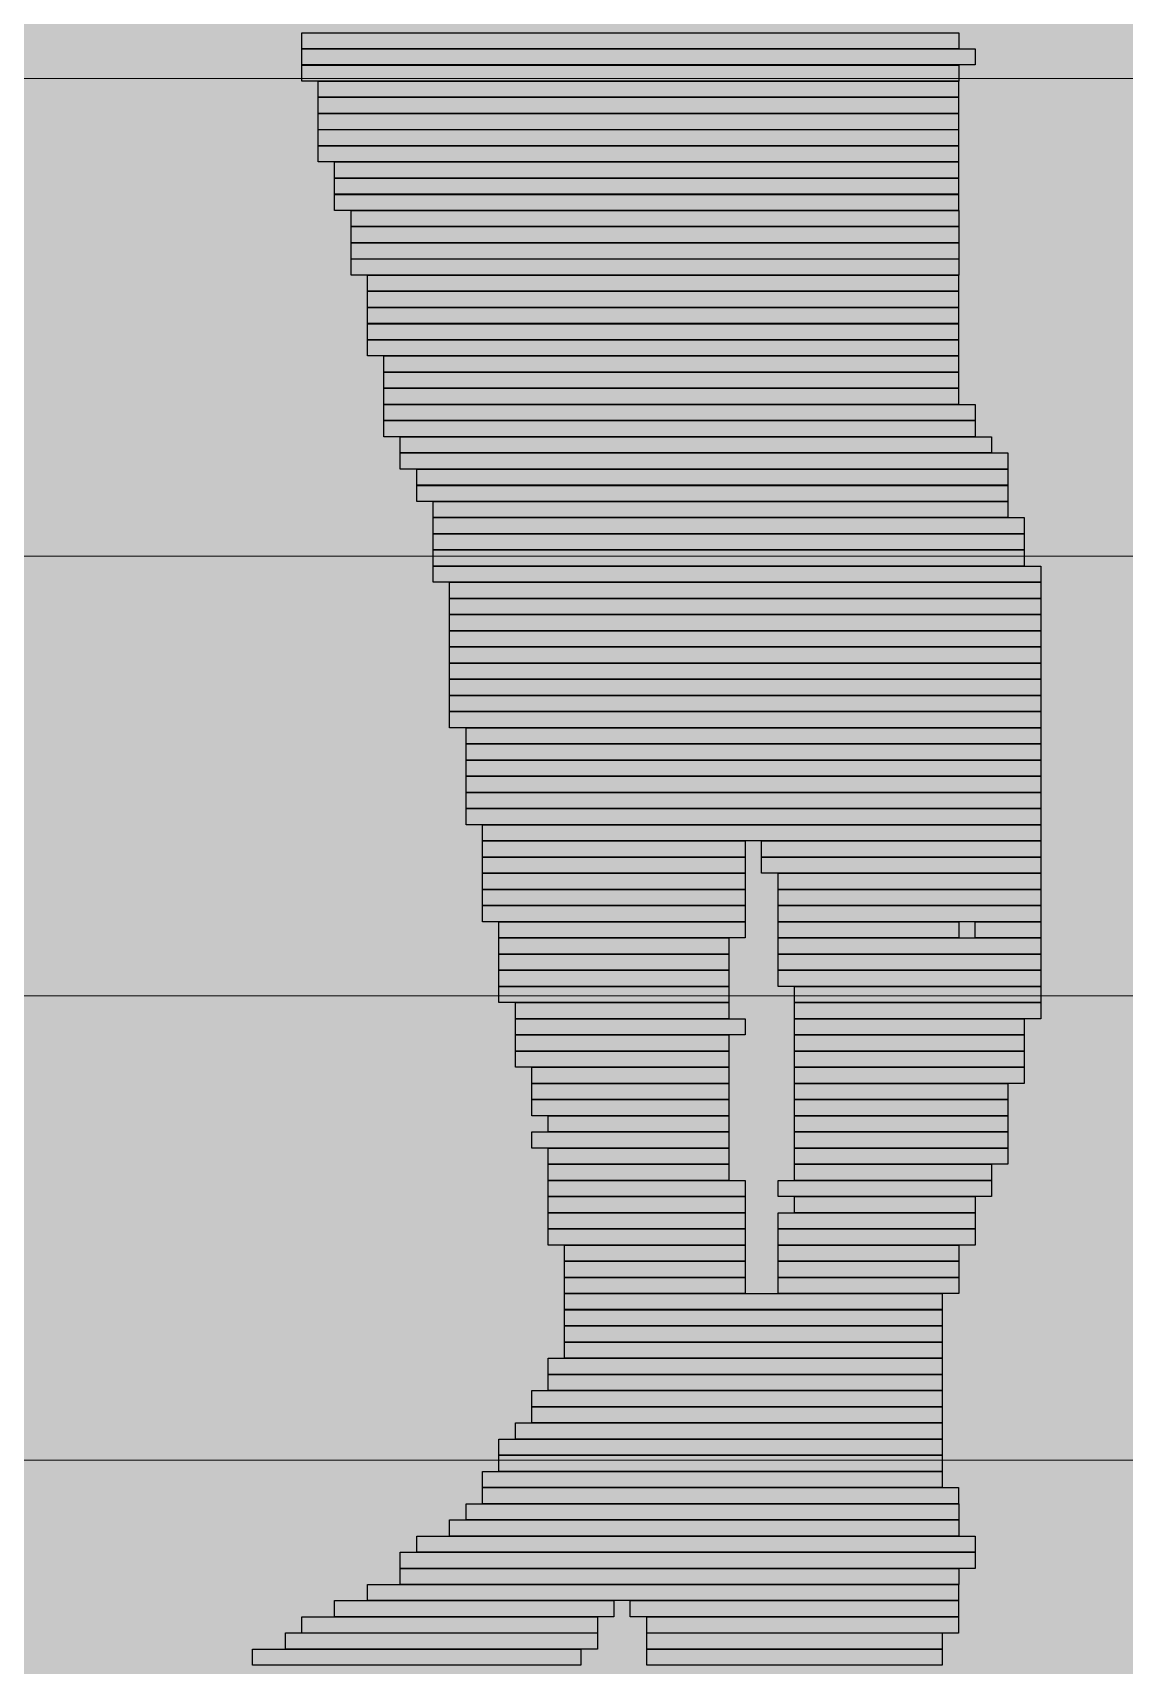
# Model space of a CAD drawing. Header units: millimetres. Extents: x 1 to 41669, y 1850 to 28527.
# Drawn here: x 14500 to 14926, y 9014 to 9651 of the extents above; entities that cross this region are included whole.
import ezdxf

# ---------------------------------------------------------------- set-up
doc = ezdxf.new("R2010")
doc.units = ezdxf.units.MM
doc.header["$LTSCALE"] = 50
for name, color, linetype in [('00_Wand_Bestand', 7, 'Continuous'), ('01_Daemmung_neu', 9, 'Continuous'), ('06_Linien_fein', 3, 'Continuous')]:
    doc.layers.add(name, color=color, linetype=linetype)

msp = doc.modelspace()

# ---------------------------------------------------------------- hatches: boundary and pattern name
at = {"layer": '00_Wand_Bestand'}
for points in [[(14605.25, 9651.14), (14861.73, 9651.14), (14861.73, 9644.84), (14605.25, 9644.84)], [(14605.25, 9644.86), (14868.14, 9644.86), (14868.14, 9638.52), (14605.25, 9638.52)], [(14605.25, 9638.51), (14861.73, 9638.51), (14861.73, 9632.21), (14605.25, 9632.21)], [(14611.63, 9632.23), (14861.71, 9632.23), (14861.71, 9625.93), (14611.63, 9625.93)], [(14611.63, 9625.92), (14861.71, 9625.92), (14861.71, 9619.62), (14611.63, 9619.62)], [(14611.63, 9619.6), (14861.71, 9619.6), (14861.71, 9613.27), (14611.63, 9613.27)], [(14611.63, 9613.29), (14861.71, 9613.29), (14861.71, 9606.99), (14611.63, 9606.99)], [(14611.63, 9606.97), (14861.71, 9606.97), (14861.71, 9600.67), (14611.63, 9600.67)], [(14618.05, 9600.66), (14861.72, 9600.66), (14861.72, 9594.36), (14618.05, 9594.36)], [(14618.05, 9594.38), (14861.72, 9594.38), (14861.72, 9588.04), (14618.05, 9588.04)], [(14618.05, 9588.03), (14861.72, 9588.03), (14861.72, 9581.73), (14618.05, 9581.73)], [(14624.47, 9581.75), (14861.73, 9581.75), (14861.73, 9575.45), (14624.47, 9575.45)], [(14624.47, 9575.43), (14861.73, 9575.43), (14861.73, 9569.13), (14624.47, 9569.13)], [(14624.47, 9569.12), (14861.73, 9569.12), (14861.73, 9562.78), (14624.47, 9562.78)], [(14624.47, 9562.8), (14861.73, 9562.8), (14861.73, 9556.5), (14624.47, 9556.5)], [(14630.86, 9556.49), (14861.71, 9556.49), (14861.71, 9550.19), (14630.86, 9550.19)], [(14630.86, 9550.21), (14861.71, 9550.21), (14861.71, 9543.87), (14630.86, 9543.87)], [(14630.86, 9543.86), (14861.71, 9543.86), (14861.71, 9537.56), (14630.86, 9537.56)], [(14630.86, 9537.54), (14861.71, 9537.54), (14861.71, 9531.24), (14630.86, 9531.24)], [(14630.86, 9531.26), (14861.71, 9531.26), (14861.71, 9524.96), (14630.86, 9524.96)], [(14637.28, 9524.95), (14861.72, 9524.95), (14861.72, 9518.62), (14637.28, 9518.62)], [(14637.28, 9518.6), (14861.72, 9518.6), (14861.72, 9512.3), (14637.28, 9512.3)], [(14637.28, 9512.32), (14861.72, 9512.32), (14861.72, 9506.02), (14637.28, 9506.02)], [(14637.28, 9506.01), (14868.13, 9506.01), (14868.13, 9499.71), (14637.28, 9499.71)], [(14637.28, 9499.73), (14868.13, 9499.73), (14868.13, 9493.39), (14637.28, 9493.39)], [(14643.7, 9493.38), (14874.55, 9493.38), (14874.55, 9487.08), (14643.7, 9487.08)], [(14643.7, 9487.06), (14880.96, 9487.06), (14880.96, 9480.76), (14643.7, 9480.76)], [(14650.09, 9480.78), (14880.94, 9480.78), (14880.94, 9474.45), (14650.09, 9474.45)], [(14650.09, 9474.43), (14880.94, 9474.43), (14880.94, 9468.13), (14650.09, 9468.13)], [(14656.51, 9468.15), (14880.95, 9468.15), (14880.95, 9461.85), (14656.51, 9461.85)], [(14656.51, 9461.84), (14887.36, 9461.84), (14887.36, 9455.54), (14656.51, 9455.54)], [(14656.51, 9455.52), (14887.36, 9455.52), (14887.36, 9449.19), (14656.51, 9449.19)], [(14656.51, 9449.21), (14887.36, 9449.21), (14887.36, 9442.91), (14656.51, 9442.91)], [(14656.51, 9442.89), (14893.8, 9442.89), (14893.8, 9436.59), (14656.51, 9436.59)], [(14662.96, 9436.61), (14893.81, 9436.61), (14893.81, 9430.31), (14662.96, 9430.31)], [(14662.96, 9430.3), (14893.81, 9430.3), (14893.81, 9423.96), (14662.96, 9423.96)], [(14662.96, 9423.95), (14893.81, 9423.95), (14893.81, 9417.65), (14662.96, 9417.65)], [(14662.96, 9417.67), (14893.81, 9417.67), (14893.81, 9411.37), (14662.96, 9411.37)], [(14662.96, 9411.36), (14893.81, 9411.36), (14893.81, 9405.02), (14662.96, 9405.02)], [(14662.96, 9405.01), (14893.81, 9405.01), (14893.81, 9398.7), (14662.96, 9398.7)], [(14662.96, 9398.73), (14893.81, 9398.73), (14893.81, 9392.43), (14662.96, 9392.43)], [(14662.96, 9392.41), (14893.81, 9392.41), (14893.81, 9386.11), (14662.96, 9386.11)], [(14662.96, 9386.13), (14893.81, 9386.13), (14893.81, 9379.8), (14662.96, 9379.8)], [(14669.38, 9379.78), (14893.82, 9379.78), (14893.82, 9373.48), (14669.38, 9373.48)], [(14669.38, 9373.47), (14893.82, 9373.47), (14893.82, 9367.17), (14669.38, 9367.17)], [(14669.38, 9367.19), (14893.82, 9367.19), (14893.82, 9360.89), (14669.38, 9360.89)], [(14669.38, 9360.88), (14893.82, 9360.88), (14893.82, 9354.54), (14669.38, 9354.54)], [(14669.38, 9354.56), (14893.82, 9354.56), (14893.82, 9348.26), (14669.38, 9348.26)], [(14669.38, 9348.24), (14893.82, 9348.24), (14893.82, 9341.94), (14669.38, 9341.94)], [(14675.77, 9341.93), (14893.8, 9341.93), (14893.8, 9335.6), (14675.77, 9335.6)], [(14675.77, 9335.61), (14778.36, 9335.61), (14778.36, 9329.31), (14675.77, 9329.31)], [(14784.78, 9335.61), (14893.81, 9335.61), (14893.81, 9329.31), (14784.78, 9329.31)], [(14675.77, 9329.3), (14778.36, 9329.3), (14778.36, 9323), (14675.77, 9323)], [(14784.78, 9329.3), (14893.81, 9329.3), (14893.81, 9323), (14784.78, 9323)], [(14675.77, 9322.99), (14778.36, 9322.99), (14778.36, 9316.69), (14675.77, 9316.69)], [(14791.2, 9322.99), (14893.82, 9322.99), (14893.82, 9316.69), (14791.2, 9316.69)], [(14675.77, 9316.71), (14778.36, 9316.71), (14778.36, 9310.37), (14675.77, 9310.37)], [(14791.2, 9316.71), (14893.82, 9316.71), (14893.82, 9310.37), (14791.2, 9310.37)], [(14675.77, 9310.36), (14778.36, 9310.36), (14778.36, 9304.06), (14675.77, 9304.06)], [(14791.2, 9310.36), (14893.82, 9310.36), (14893.82, 9304.06), (14791.2, 9304.06)], [(14682.19, 9304.08), (14778.36, 9304.08), (14778.36, 9297.78), (14682.19, 9297.78)], [(14791.2, 9304.08), (14861.74, 9304.08), (14861.74, 9297.78), (14791.2, 9297.78)], [(14868.14, 9304.08), (14893.81, 9304.08), (14893.81, 9297.78), (14868.14, 9297.78)], [(14682.19, 9297.76), (14771.95, 9297.76), (14771.95, 9291.46), (14682.19, 9291.46)], [(14791.2, 9297.76), (14893.82, 9297.76), (14893.82, 9291.46), (14791.2, 9291.46)], [(14682.19, 9291.45), (14771.95, 9291.45), (14771.95, 9285.11), (14682.19, 9285.11)], [(14791.2, 9291.45), (14893.82, 9291.45), (14893.82, 9285.11), (14791.2, 9285.11)], [(14682.19, 9285.13), (14771.95, 9285.13), (14771.95, 9278.83), (14682.19, 9278.83)], [(14791.2, 9285.13), (14893.82, 9285.13), (14893.82, 9278.83), (14791.2, 9278.83)], [(14682.19, 9278.82), (14771.95, 9278.82), (14771.95, 9272.52), (14682.19, 9272.52)], [(14797.58, 9278.82), (14893.79, 9278.82), (14893.79, 9272.52), (14797.58, 9272.52)], [(14688.61, 9272.54), (14771.97, 9272.54), (14771.97, 9266.2), (14688.61, 9266.2)], [(14797.58, 9272.54), (14893.79, 9272.54), (14893.79, 9266.2), (14797.58, 9266.2)], [(14688.61, 9266.19), (14778.38, 9266.19), (14778.38, 9259.89), (14688.61, 9259.89)], [(14797.58, 9266.19), (14887.35, 9266.19), (14887.35, 9259.89), (14797.58, 9259.89)], [(14688.61, 9259.87), (14771.97, 9259.87), (14771.97, 9253.57), (14688.61, 9253.57)], [(14797.58, 9259.87), (14887.35, 9259.87), (14887.35, 9253.57), (14797.58, 9253.57)], [(14688.61, 9253.59), (14771.97, 9253.59), (14771.97, 9247.29), (14688.61, 9247.29)], [(14797.58, 9253.59), (14887.35, 9253.59), (14887.35, 9247.29), (14797.58, 9247.29)], [(14694.99, 9247.28), (14771.95, 9247.28), (14771.95, 9240.94), (14694.99, 9240.94)], [(14797.58, 9247.28), (14887.35, 9247.28), (14887.35, 9240.94), (14797.58, 9240.94)], [(14694.99, 9240.93), (14771.95, 9240.93), (14771.95, 9234.63), (14694.99, 9234.63)], [(14797.58, 9240.93), (14880.94, 9240.93), (14880.94, 9234.63), (14797.58, 9234.63)], [(14694.99, 9234.65), (14771.95, 9234.65), (14771.95, 9228.35), (14694.99, 9228.35)], [(14797.58, 9234.65), (14880.94, 9234.65), (14880.94, 9228.35), (14797.58, 9228.35)], [(14701.41, 9228.33), (14771.96, 9228.33), (14771.96, 9222.03), (14701.41, 9222.03)], [(14797.58, 9228.33), (14880.94, 9228.33), (14880.94, 9222.03), (14797.58, 9222.03)], [(14694.99, 9222.06), (14771.95, 9222.06), (14771.95, 9215.72), (14694.99, 9215.72)], [(14797.58, 9222.06), (14880.94, 9222.06), (14880.94, 9215.72), (14797.58, 9215.72)], [(14701.41, 9215.71), (14771.96, 9215.71), (14771.96, 9209.41), (14701.41, 9209.41)], [(14797.58, 9215.71), (14880.94, 9215.71), (14880.94, 9209.41), (14797.58, 9209.41)], [(14701.41, 9209.39), (14771.96, 9209.39), (14771.96, 9203.09), (14701.41, 9203.09)], [(14797.58, 9209.39), (14874.53, 9209.39), (14874.53, 9203.09), (14797.58, 9203.09)], [(14701.41, 9203.11), (14778.37, 9203.11), (14778.37, 9196.77), (14701.41, 9196.77)], [(14791.2, 9203.11), (14874.56, 9203.11), (14874.56, 9196.77), (14791.2, 9196.77)], [(14701.41, 9196.76), (14778.37, 9196.76), (14778.37, 9190.46), (14701.41, 9190.46)], [(14797.58, 9196.76), (14868.12, 9196.76), (14868.12, 9190.46), (14797.58, 9190.46)], [(14701.41, 9190.48), (14778.37, 9190.48), (14778.37, 9184.18), (14701.41, 9184.18)], [(14791.2, 9190.48), (14868.15, 9190.48), (14868.15, 9184.18), (14791.2, 9184.18)], [(14701.41, 9184.17), (14778.37, 9184.17), (14778.37, 9177.87), (14701.41, 9177.87)], [(14791.2, 9184.17), (14868.15, 9184.17), (14868.15, 9177.87), (14791.2, 9177.87)], [(14707.84, 9177.85), (14778.38, 9177.85), (14778.38, 9171.52), (14707.84, 9171.52)], [(14791.2, 9177.85), (14861.74, 9177.85), (14861.74, 9171.52), (14791.2, 9171.52)], [(14707.84, 9171.54), (14778.38, 9171.54), (14778.38, 9165.24), (14707.84, 9165.24)], [(14791.2, 9171.54), (14861.74, 9171.54), (14861.74, 9165.24), (14791.2, 9165.24)], [(14707.84, 9165.22), (14778.38, 9165.22), (14778.38, 9158.92), (14707.84, 9158.92)], [(14707.84, 9158.94), (14855.32, 9158.94), (14855.32, 9152.64), (14707.84, 9152.64)], [(14791.2, 9165.22), (14861.74, 9165.22), (14861.74, 9158.92), (14791.2, 9158.92)], [(14707.84, 9152.63), (14855.32, 9152.63), (14855.32, 9146.29), (14707.84, 9146.29)], [(14707.84, 9146.28), (14855.32, 9146.28), (14855.32, 9139.98), (14707.84, 9139.98)], [(14707.84, 9140), (14855.32, 9140), (14855.32, 9133.7), (14707.84, 9133.7)], [(14701.41, 9133.68), (14855.31, 9133.68), (14855.31, 9127.35), (14701.41, 9127.35)], [(14701.41, 9127.33), (14855.31, 9127.33), (14855.31, 9121.03), (14701.41, 9121.03)], [(14694.99, 9121.06), (14855.3, 9121.06), (14855.3, 9114.76), (14694.99, 9114.76)], [(14694.99, 9114.74), (14855.3, 9114.74), (14855.3, 9108.44), (14694.99, 9108.44)], [(14688.61, 9108.46), (14855.33, 9108.46), (14855.33, 9102.13), (14688.61, 9102.13)], [(14682.19, 9102.11), (14855.32, 9102.11), (14855.32, 9095.81), (14682.19, 9095.81)], [(14682.19, 9095.79), (14855.32, 9095.79), (14855.32, 9089.49), (14682.19, 9089.49)], [(14675.77, 9089.52), (14855.31, 9089.52), (14855.31, 9083.22), (14675.77, 9083.22)], [(14675.77, 9083.2), (14861.71, 9083.2), (14861.71, 9076.87), (14675.77, 9076.87)], [(14669.38, 9076.89), (14861.74, 9076.89), (14861.74, 9070.59), (14669.38, 9070.59)], [(14662.96, 9070.57), (14861.73, 9070.57), (14861.73, 9064.27), (14662.96, 9064.27)], [(14650.09, 9064.26), (14868.12, 9064.26), (14868.12, 9057.92), (14650.09, 9057.92)], [(14643.7, 9057.94), (14868.14, 9057.94), (14868.14, 9051.64), (14643.7, 9051.64)], [(14643.7, 9051.63), (14861.73, 9051.63), (14861.73, 9045.33), (14643.7, 9045.33)], [(14630.86, 9045.35), (14861.71, 9045.35), (14861.71, 9039.05), (14630.86, 9039.05)], [(14618.05, 9039.04), (14727.05, 9039.04), (14727.05, 9032.7), (14618.05, 9032.7)], [(14733.45, 9039.04), (14861.71, 9039.04), (14861.71, 9032.7), (14733.45, 9032.7)], [(14605.25, 9032.69), (14720.65, 9032.69), (14720.65, 9026.38), (14605.25, 9026.38)], [(14739.9, 9032.69), (14861.72, 9032.69), (14861.72, 9026.38), (14739.9, 9026.38)], [(14598.83, 9026.41), (14720.64, 9026.41), (14720.64, 9020.1), (14598.83, 9020.1)], [(14739.9, 9026.41), (14855.31, 9026.41), (14855.31, 9020.1), (14739.9, 9020.1)], [(14586.02, 9020.09), (14714.25, 9020.09), (14714.25, 9013.79), (14586.02, 9013.79)], [(14739.9, 9020.09), (14855.31, 9020.09), (14855.31, 9013.79), (14739.9, 9013.79)]]:
    msp.add_hatch(color=7, dxfattribs=at).paths.add_polyline_path(points)
at = {"layer": '01_Daemmung_neu'}
msp.add_hatch(color=7, dxfattribs=at).paths.add_polyline_path([(11049.81, 17953.85), (24526.35, 17953.85), (24526.35, 8595.01), (11049.81, 8595.01)])

# ---------------------------------------------------------------- linework, layer by layer
at = {"layer": '00_Wand_Bestand'}
for points in [[(14605.25, 9651.14), (14861.73, 9651.14), (14861.73, 9644.84), (14605.25, 9644.84)], [(14605.25, 9644.86), (14868.14, 9644.86), (14868.14, 9638.52), (14605.25, 9638.52)], [(14605.25, 9638.51), (14861.73, 9638.51), (14861.73, 9632.21), (14605.25, 9632.21)], [(14611.63, 9632.23), (14861.71, 9632.23), (14861.71, 9625.93), (14611.63, 9625.93)], [(14611.63, 9625.92), (14861.71, 9625.92), (14861.71, 9619.62), (14611.63, 9619.62)], [(14611.63, 9619.6), (14861.71, 9619.6), (14861.71, 9613.27), (14611.63, 9613.27)], [(14611.63, 9613.29), (14861.71, 9613.29), (14861.71, 9606.99), (14611.63, 9606.99)], [(14611.63, 9606.97), (14861.71, 9606.97), (14861.71, 9600.67), (14611.63, 9600.67)], [(14618.05, 9600.66), (14861.72, 9600.66), (14861.72, 9594.36), (14618.05, 9594.36)], [(14618.05, 9594.38), (14861.72, 9594.38), (14861.72, 9588.04), (14618.05, 9588.04)], [(14618.05, 9588.03), (14861.72, 9588.03), (14861.72, 9581.73), (14618.05, 9581.73)], [(14624.47, 9581.75), (14861.73, 9581.75), (14861.73, 9575.45), (14624.47, 9575.45)], [(14624.47, 9575.43), (14861.73, 9575.43), (14861.73, 9569.13), (14624.47, 9569.13)], [(14624.47, 9569.12), (14861.73, 9569.12), (14861.73, 9562.78), (14624.47, 9562.78)], [(14624.47, 9562.8), (14861.73, 9562.8), (14861.73, 9556.5), (14624.47, 9556.5)], [(14630.86, 9556.49), (14861.71, 9556.49), (14861.71, 9550.19), (14630.86, 9550.19)], [(14630.86, 9550.21), (14861.71, 9550.21), (14861.71, 9543.87), (14630.86, 9543.87)], [(14630.86, 9543.86), (14861.71, 9543.86), (14861.71, 9537.56), (14630.86, 9537.56)], [(14630.86, 9537.54), (14861.71, 9537.54), (14861.71, 9531.24), (14630.86, 9531.24)], [(14630.86, 9531.26), (14861.71, 9531.26), (14861.71, 9524.96), (14630.86, 9524.96)], [(14637.28, 9524.95), (14861.72, 9524.95), (14861.72, 9518.62), (14637.28, 9518.62)], [(14637.28, 9518.6), (14861.72, 9518.6), (14861.72, 9512.3), (14637.28, 9512.3)], [(14637.28, 9512.32), (14861.72, 9512.32), (14861.72, 9506.02), (14637.28, 9506.02)], [(14637.28, 9506.01), (14868.13, 9506.01), (14868.13, 9499.71), (14637.28, 9499.71)], [(14637.28, 9499.73), (14868.13, 9499.73), (14868.13, 9493.39), (14637.28, 9493.39)], [(14643.7, 9493.38), (14874.55, 9493.38), (14874.55, 9487.08), (14643.7, 9487.08)], [(14643.7, 9487.06), (14880.96, 9487.06), (14880.96, 9480.76), (14643.7, 9480.76)], [(14650.09, 9480.78), (14880.94, 9480.78), (14880.94, 9474.45), (14650.09, 9474.45)], [(14650.09, 9474.43), (14880.94, 9474.43), (14880.94, 9468.13), (14650.09, 9468.13)], [(14656.51, 9468.15), (14880.95, 9468.15), (14880.95, 9461.85), (14656.51, 9461.85)], [(14656.51, 9461.84), (14887.36, 9461.84), (14887.36, 9455.54), (14656.51, 9455.54)], [(14656.51, 9455.52), (14887.36, 9455.52), (14887.36, 9449.19), (14656.51, 9449.19)], [(14656.51, 9449.21), (14887.36, 9449.21), (14887.36, 9442.91), (14656.51, 9442.91)], [(14656.51, 9442.89), (14893.8, 9442.89), (14893.8, 9436.59), (14656.51, 9436.59)], [(14662.96, 9436.61), (14893.81, 9436.61), (14893.81, 9430.31), (14662.96, 9430.31)], [(14662.96, 9430.3), (14893.81, 9430.3), (14893.81, 9423.96), (14662.96, 9423.96)], [(14662.96, 9423.95), (14893.81, 9423.95), (14893.81, 9417.65), (14662.96, 9417.65)], [(14662.96, 9417.67), (14893.81, 9417.67), (14893.81, 9411.37), (14662.96, 9411.37)], [(14662.96, 9411.36), (14893.81, 9411.36), (14893.81, 9405.02), (14662.96, 9405.02)], [(14662.96, 9405.01), (14893.81, 9405.01), (14893.81, 9398.7), (14662.96, 9398.7)], [(14662.96, 9398.73), (14893.81, 9398.73), (14893.81, 9392.43), (14662.96, 9392.43)], [(14662.96, 9392.41), (14893.81, 9392.41), (14893.81, 9386.11), (14662.96, 9386.11)], [(14662.96, 9386.13), (14893.81, 9386.13), (14893.81, 9379.8), (14662.96, 9379.8)], [(14669.38, 9379.78), (14893.82, 9379.78), (14893.82, 9373.48), (14669.38, 9373.48)], [(14669.38, 9373.47), (14893.82, 9373.47), (14893.82, 9367.17), (14669.38, 9367.17)], [(14669.38, 9367.19), (14893.82, 9367.19), (14893.82, 9360.89), (14669.38, 9360.89)], [(14669.38, 9360.88), (14893.82, 9360.88), (14893.82, 9354.54), (14669.38, 9354.54)], [(14669.38, 9354.56), (14893.82, 9354.56), (14893.82, 9348.26), (14669.38, 9348.26)], [(14669.38, 9348.24), (14893.82, 9348.24), (14893.82, 9341.94), (14669.38, 9341.94)], [(14675.77, 9341.93), (14893.8, 9341.93), (14893.8, 9335.6), (14675.77, 9335.6)], [(14675.77, 9335.61), (14778.36, 9335.61), (14778.36, 9329.31), (14675.77, 9329.31)], [(14784.78, 9335.61), (14893.81, 9335.61), (14893.81, 9329.31), (14784.78, 9329.31)], [(14675.77, 9329.3), (14778.36, 9329.3), (14778.36, 9323), (14675.77, 9323)], [(14784.78, 9329.3), (14893.81, 9329.3), (14893.81, 9323), (14784.78, 9323)], [(14675.77, 9322.99), (14778.36, 9322.99), (14778.36, 9316.69), (14675.77, 9316.69)], [(14791.2, 9322.99), (14893.82, 9322.99), (14893.82, 9316.69), (14791.2, 9316.69)], [(14675.77, 9316.71), (14778.36, 9316.71), (14778.36, 9310.37), (14675.77, 9310.37)], [(14791.2, 9316.71), (14893.82, 9316.71), (14893.82, 9310.37), (14791.2, 9310.37)], [(14675.77, 9310.36), (14778.36, 9310.36), (14778.36, 9304.06), (14675.77, 9304.06)], [(14791.2, 9310.36), (14893.82, 9310.36), (14893.82, 9304.06), (14791.2, 9304.06)], [(14682.19, 9304.08), (14778.36, 9304.08), (14778.36, 9297.78), (14682.19, 9297.78)], [(14791.2, 9304.08), (14861.74, 9304.08), (14861.74, 9297.78), (14791.2, 9297.78)], [(14868.14, 9304.08), (14893.81, 9304.08), (14893.81, 9297.78), (14868.14, 9297.78)], [(14682.19, 9297.76), (14771.95, 9297.76), (14771.95, 9291.46), (14682.19, 9291.46)], [(14791.2, 9297.76), (14893.82, 9297.76), (14893.82, 9291.46), (14791.2, 9291.46)], [(14682.19, 9291.45), (14771.95, 9291.45), (14771.95, 9285.11), (14682.19, 9285.11)], [(14791.2, 9291.45), (14893.82, 9291.45), (14893.82, 9285.11), (14791.2, 9285.11)], [(14682.19, 9285.13), (14771.95, 9285.13), (14771.95, 9278.83), (14682.19, 9278.83)], [(14791.2, 9285.13), (14893.82, 9285.13), (14893.82, 9278.83), (14791.2, 9278.83)], [(14682.19, 9278.82), (14771.95, 9278.82), (14771.95, 9272.52), (14682.19, 9272.52)], [(14797.58, 9278.82), (14893.79, 9278.82), (14893.79, 9272.52), (14797.58, 9272.52)], [(14688.61, 9272.54), (14771.97, 9272.54), (14771.97, 9266.2), (14688.61, 9266.2)], [(14797.58, 9272.54), (14893.79, 9272.54), (14893.79, 9266.2), (14797.58, 9266.2)], [(14688.61, 9266.19), (14778.38, 9266.19), (14778.38, 9259.89), (14688.61, 9259.89)], [(14797.58, 9266.19), (14887.35, 9266.19), (14887.35, 9259.89), (14797.58, 9259.89)], [(14688.61, 9259.87), (14771.97, 9259.87), (14771.97, 9253.57), (14688.61, 9253.57)], [(14797.58, 9259.87), (14887.35, 9259.87), (14887.35, 9253.57), (14797.58, 9253.57)], [(14688.61, 9253.59), (14771.97, 9253.59), (14771.97, 9247.29), (14688.61, 9247.29)], [(14797.58, 9253.59), (14887.35, 9253.59), (14887.35, 9247.29), (14797.58, 9247.29)], [(14694.99, 9247.28), (14771.95, 9247.28), (14771.95, 9240.94), (14694.99, 9240.94)], [(14797.58, 9247.28), (14887.35, 9247.28), (14887.35, 9240.94), (14797.58, 9240.94)], [(14694.99, 9240.93), (14771.95, 9240.93), (14771.95, 9234.63), (14694.99, 9234.63)], [(14797.58, 9240.93), (14880.94, 9240.93), (14880.94, 9234.63), (14797.58, 9234.63)], [(14694.99, 9234.65), (14771.95, 9234.65), (14771.95, 9228.35), (14694.99, 9228.35)], [(14797.58, 9234.65), (14880.94, 9234.65), (14880.94, 9228.35), (14797.58, 9228.35)], [(14701.41, 9228.33), (14771.96, 9228.33), (14771.96, 9222.03), (14701.41, 9222.03)], [(14797.58, 9228.33), (14880.94, 9228.33), (14880.94, 9222.03), (14797.58, 9222.03)], [(14694.99, 9222.06), (14771.95, 9222.06), (14771.95, 9215.72), (14694.99, 9215.72)], [(14797.58, 9222.06), (14880.94, 9222.06), (14880.94, 9215.72), (14797.58, 9215.72)], [(14701.41, 9215.71), (14771.96, 9215.71), (14771.96, 9209.41), (14701.41, 9209.41)], [(14797.58, 9215.71), (14880.94, 9215.71), (14880.94, 9209.41), (14797.58, 9209.41)], [(14701.41, 9209.39), (14771.96, 9209.39), (14771.96, 9203.09), (14701.41, 9203.09)], [(14797.58, 9209.39), (14874.53, 9209.39), (14874.53, 9203.09), (14797.58, 9203.09)], [(14701.41, 9203.11), (14778.37, 9203.11), (14778.37, 9196.77), (14701.41, 9196.77)], [(14791.2, 9203.11), (14874.56, 9203.11), (14874.56, 9196.77), (14791.2, 9196.77)], [(14701.41, 9196.76), (14778.37, 9196.76), (14778.37, 9190.46), (14701.41, 9190.46)], [(14797.58, 9196.76), (14868.12, 9196.76), (14868.12, 9190.46), (14797.58, 9190.46)], [(14701.41, 9190.48), (14778.37, 9190.48), (14778.37, 9184.18), (14701.41, 9184.18)], [(14791.2, 9190.48), (14868.15, 9190.48), (14868.15, 9184.18), (14791.2, 9184.18)], [(14701.41, 9184.17), (14778.37, 9184.17), (14778.37, 9177.87), (14701.41, 9177.87)], [(14791.2, 9184.17), (14868.15, 9184.17), (14868.15, 9177.87), (14791.2, 9177.87)], [(14707.84, 9177.85), (14778.38, 9177.85), (14778.38, 9171.52), (14707.84, 9171.52)], [(14791.2, 9177.85), (14861.74, 9177.85), (14861.74, 9171.52), (14791.2, 9171.52)], [(14707.84, 9171.54), (14778.38, 9171.54), (14778.38, 9165.24), (14707.84, 9165.24)], [(14791.2, 9171.54), (14861.74, 9171.54), (14861.74, 9165.24), (14791.2, 9165.24)], [(14707.84, 9165.22), (14778.38, 9165.22), (14778.38, 9158.92), (14707.84, 9158.92)], [(14707.84, 9158.94), (14855.32, 9158.94), (14855.32, 9152.64), (14707.84, 9152.64)], [(14791.2, 9165.22), (14861.74, 9165.22), (14861.74, 9158.92), (14791.2, 9158.92)], [(14707.84, 9152.63), (14855.32, 9152.63), (14855.32, 9146.29), (14707.84, 9146.29)], [(14707.84, 9146.28), (14855.32, 9146.28), (14855.32, 9139.98), (14707.84, 9139.98)], [(14707.84, 9140), (14855.32, 9140), (14855.32, 9133.7), (14707.84, 9133.7)], [(14701.41, 9133.68), (14855.31, 9133.68), (14855.31, 9127.35), (14701.41, 9127.35)], [(14701.41, 9127.33), (14855.31, 9127.33), (14855.31, 9121.03), (14701.41, 9121.03)], [(14694.99, 9121.06), (14855.3, 9121.06), (14855.3, 9114.76), (14694.99, 9114.76)], [(14694.99, 9114.74), (14855.3, 9114.74), (14855.3, 9108.44), (14694.99, 9108.44)], [(14688.61, 9108.46), (14855.33, 9108.46), (14855.33, 9102.13), (14688.61, 9102.13)], [(14682.19, 9102.11), (14855.32, 9102.11), (14855.32, 9095.81), (14682.19, 9095.81)], [(14682.19, 9095.79), (14855.32, 9095.79), (14855.32, 9089.49), (14682.19, 9089.49)], [(14675.77, 9089.52), (14855.31, 9089.52), (14855.31, 9083.22), (14675.77, 9083.22)], [(14675.77, 9083.2), (14861.71, 9083.2), (14861.71, 9076.87), (14675.77, 9076.87)], [(14669.38, 9076.89), (14861.74, 9076.89), (14861.74, 9070.59), (14669.38, 9070.59)], [(14662.96, 9070.57), (14861.73, 9070.57), (14861.73, 9064.27), (14662.96, 9064.27)], [(14650.09, 9064.26), (14868.12, 9064.26), (14868.12, 9057.92), (14650.09, 9057.92)], [(14643.7, 9057.94), (14868.14, 9057.94), (14868.14, 9051.64), (14643.7, 9051.64)], [(14643.7, 9051.63), (14861.73, 9051.63), (14861.73, 9045.33), (14643.7, 9045.33)], [(14630.86, 9045.35), (14861.71, 9045.35), (14861.71, 9039.05), (14630.86, 9039.05)], [(14618.05, 9039.04), (14727.05, 9039.04), (14727.05, 9032.7), (14618.05, 9032.7)], [(14733.45, 9039.04), (14861.71, 9039.04), (14861.71, 9032.7), (14733.45, 9032.7)], [(14605.25, 9032.69), (14720.65, 9032.69), (14720.65, 9026.38), (14605.25, 9026.38)], [(14739.9, 9032.69), (14861.72, 9032.69), (14861.72, 9026.38), (14739.9, 9026.38)], [(14598.83, 9026.41), (14720.64, 9026.41), (14720.64, 9020.1), (14598.83, 9020.1)], [(14739.9, 9026.41), (14855.31, 9026.41), (14855.31, 9020.1), (14739.9, 9020.1)], [(14586.02, 9020.09), (14714.25, 9020.09), (14714.25, 9013.79), (14586.02, 9013.79)], [(14739.9, 9020.09), (14855.31, 9020.09), (14855.31, 9013.79), (14739.9, 9013.79)]]:
    msp.add_lwpolyline(points, close=True, dxfattribs=at)
at = {"layer": '06_Linien_fein', "lineweight": 9}
for p, q in [((24529.42, 9633.27), (11045.79, 9633.27)), ((24528.39, 9446.79), (11044.8, 9446.79)), ((24528.82, 9275.13), (11045.22, 9275.13)), ((24528.22, 9093.87), (11044.63, 9093.87))]:
    msp.add_line(p, q, dxfattribs=at)

doc.saveas('drawing.dxf')
